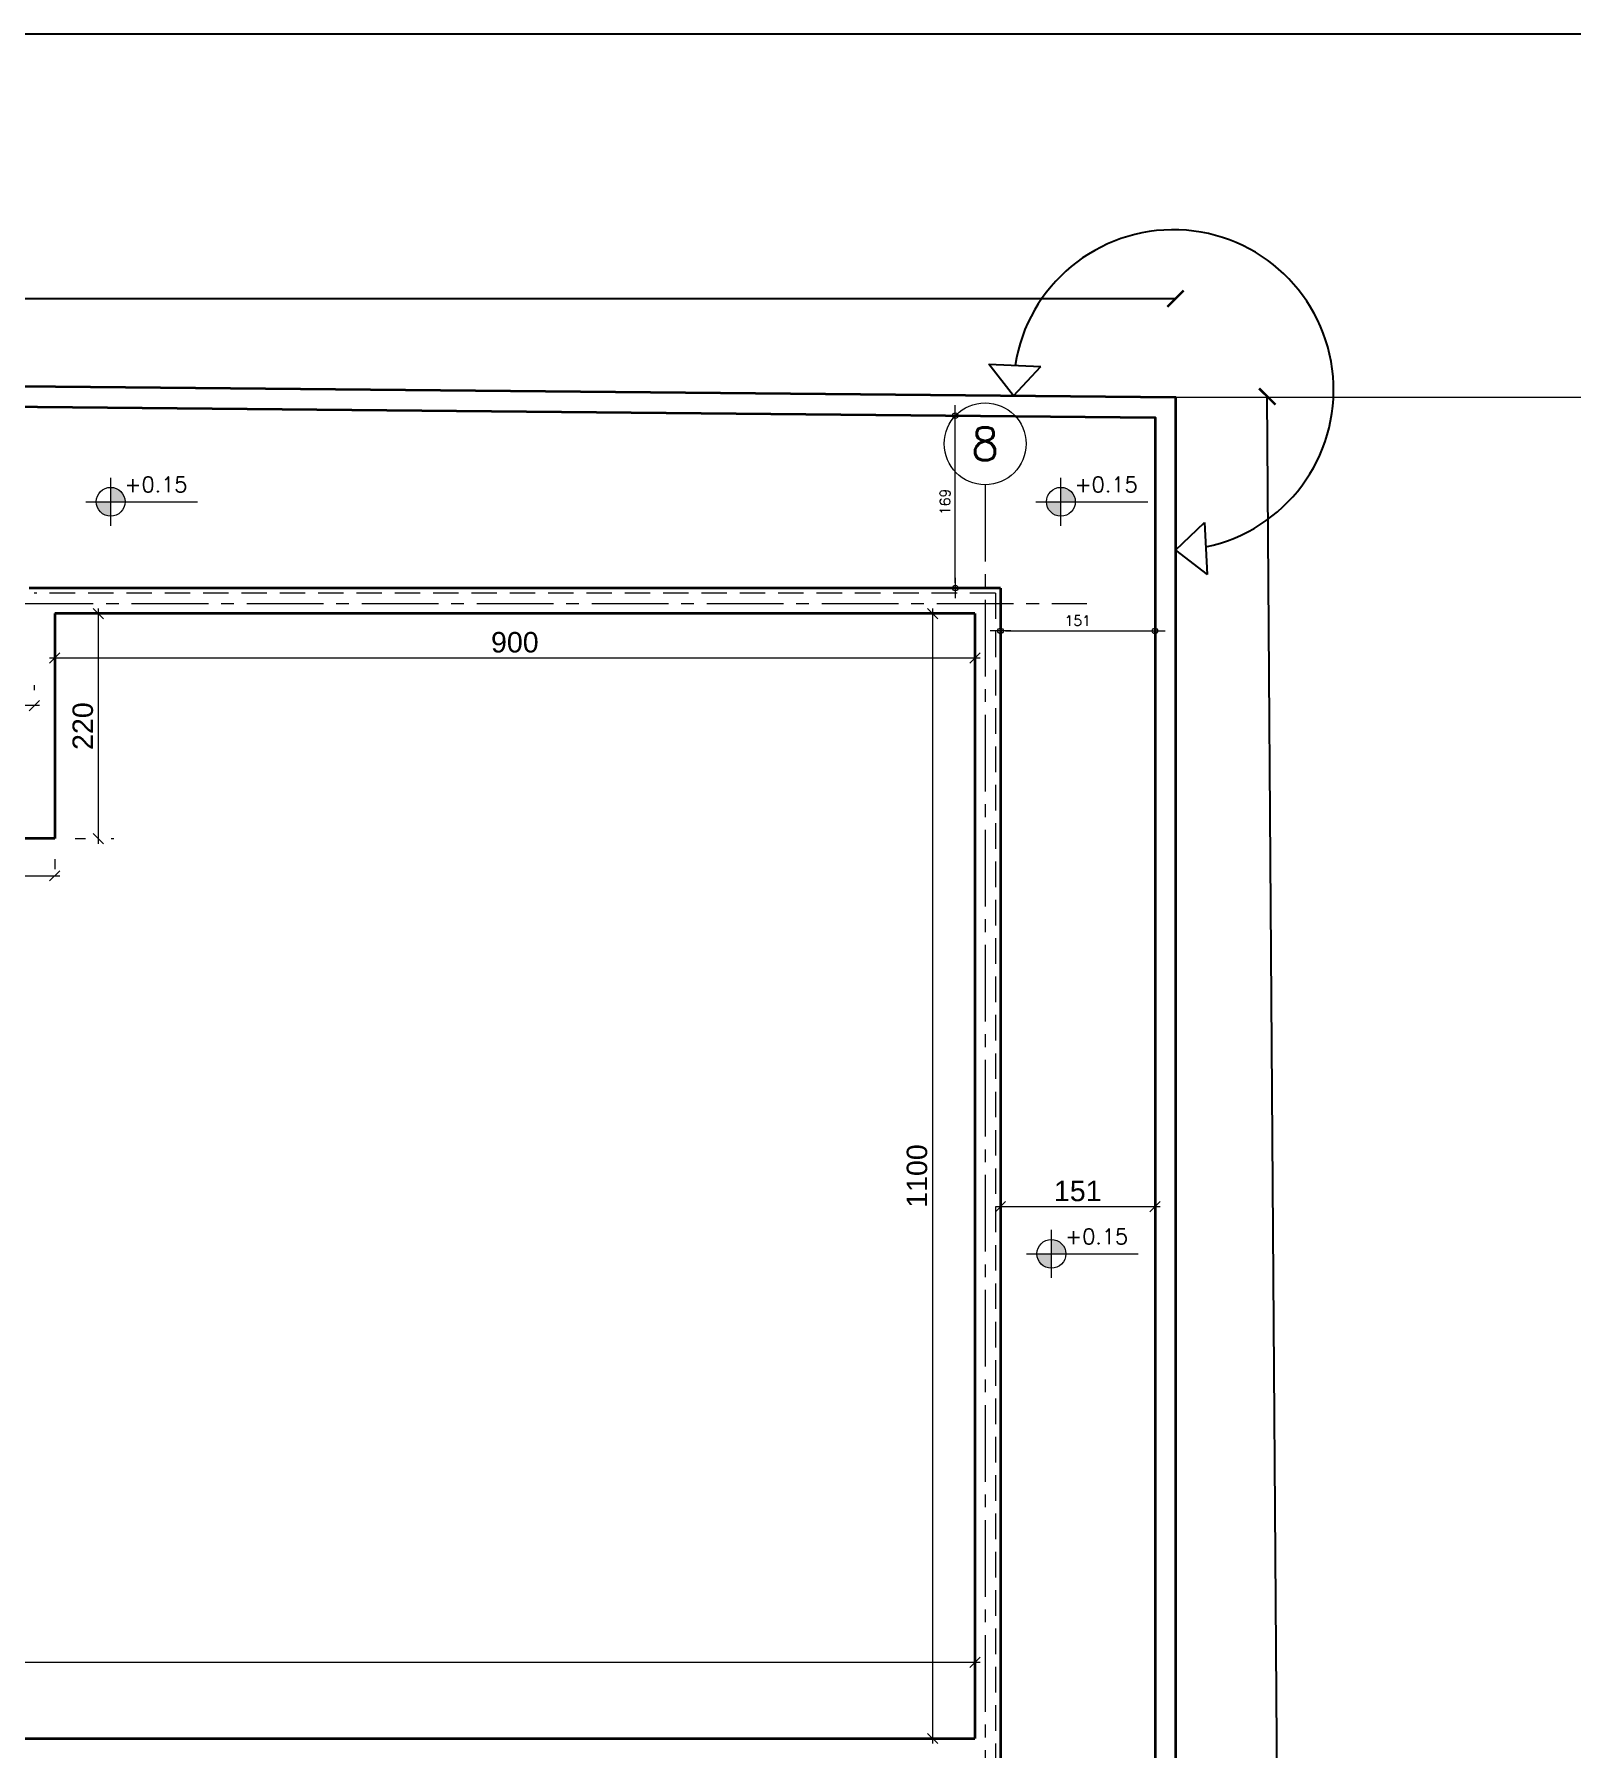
# Model space of a CAD drawing. Header units: millimetres. Extents: x -11627 to -10952, y 10244 to 10588.
# Drawn here: x -11591.94 to -11576.9, y 10480.94 to 10497.71 of the extents above; entities that cross this region are included whole.
import ezdxf
from ezdxf.enums import TextEntityAlignment as Align

# ---------------------------------------------------------------- set-up
doc = ezdxf.new("R2010")
doc.units = ezdxf.units.MM
doc.header["$PDMODE"] = 35
for name, pattern in [('DOT', [0.25, 0, -0.25]), ('GROUND FLOOR XREF - option 3$0$FATHER FR$0$CENTER2', [1.125, 0.75, -0.125, 0.125, -0.125]), ('HIDDEN', [0.375, 0.25, -0.125])]:
    doc.linetypes.add(name, pattern=pattern)
doc.layers.get('0').update_dxf_attribs({"lineweight": 5})
doc.layers.get('DEFPOINTS').update_dxf_attribs({"lineweight": 5})
for name, color, linetype, lineweight in [('A-AXIS LINE', 8, 'GROUND FLOOR XREF - option 3$0$FATHER FR$0$CENTER2', 0), ('A-AXIS TEXT', 54, 'Continuous', 9), ('A-GEN DIMS INTERNAL', 86, 'Continuous', 5), ('A-STAIR HIDDEN', 251, 'HIDDEN', 9), ('BORDER A1', 7, 'Continuous', 100), ('DIM IN', 191, 'Continuous', 5), ('LINE-3', 21, 'Continuous', 25), ('STAIR', 34, 'Continuous', 5), ('SYMBOLS LEVEL', 233, 'Continuous', 5), ('Title Block', 7, 'Continuous', 0), ('WALLS', 4, 'Continuous', 35)]:
    doc.layers.add(name, color=color, linetype=linetype, lineweight=lineweight)
doc.layers.add('A-OUTER DIMENSION', color=52, linetype='Continuous')
doc.styles.add('Arcan Template Sheet A1$0$banda$0$BANDA AD-0705$0$ZFP', font='')
doc.styles.add('Axis-Circle', font='ROMANS.shx', dxfattribs={"height": 0.4})
doc.styles.add('GROUND FLOOR XREF - option 3$0$STYLE1', font='arial.ttf', dxfattribs={"height": 0.2})
doc.styles.add('T20-200', font='ROMANS.SHX', dxfattribs={"height": 0.4})
doc.styles.add('T20-50', font='ROMANS.SHX', dxfattribs={"height": 0.1})
doc.styles.get('Arcan Template Sheet A1$0$banda$0$BANDA AD-0705$0$ZFP').set_extended_font_data('Swis721 BT')
doc.dimstyles.new('D50', dxfattribs={"dimtxt": 0.1, "dimasz": 0.05, "dimexe": 0, "dimexo": 0, "dimgap": 0.05, "dimtad": 1, "dimdec": 0, "dimlfac": 100, "dimzin": 0, "dimdsep": 46, "dimtxsty": 'T20-50', "dimblk": 'DOT1', "dimcen": 0.05, "dimse1": 1, "dimse2": 1, "dimclrd": 256, "dimclre": 256, "dimclrt": 256, "dimadec": 0, "dimazin": 0, "dimtfac": 10, "dimtdec": 0, "dimtix": 1, "dimtmove": 2, "dimatfit": 3, "dimldrblk": 'DOT', "dimfxl": 1, "dimtolj": 1, "dimtzin": 0, "dimlwd": -1, "dimlwe": -1, "dimarcsym": 0})
doc.dimstyles.new('DIM 100', dxfattribs={"dimtxt": 0.2, "dimasz": 0.1, "dimexe": 0.15, "dimexo": 0.2, "dimgap": 0.05, "dimtad": 1, "dimdec": 0, "dimlfac": 100, "dimzin": 1, "dimdsep": 46, "dimtxsty": 'GROUND FLOOR XREF - option 3$0$STYLE1', "dimblk": 'OBLIQUE', "dimcen": 0.02, "dimdle": 0.05, "dimclrd": 256, "dimclre": 6, "dimclrt": 3, "dimadec": 1, "dimazin": 0, "dimtfac": 0.9, "dimtdec": 0, "dimtix": 1, "dimtofl": 0, "dimtmove": 2, "dimatfit": 3, "dimldrblk": 'ARCHTICK', "dimfxl": 1, "dimtolj": 1, "dimtzin": 12, "dimlwd": -1, "dimlwe": -1, "dimarcsym": 0})
doc.dimstyles.new('DIM-LAYOUT', dxfattribs={"dimscale": 0.08, "dimtxt": 5, "dimasz": 2, "dimexe": 100, "dimexo": 100, "dimgap": 0.5, "dimtad": 1, "dimdec": 0, "dimlfac": 100, "dimdsep": 46, "dimtxsty": 'Arcan Template Sheet A1$0$banda$0$BANDA AD-0705$0$ZFP', "dimblk": 'ARCHTICK', "dimcen": 0.2, "dimse1": 1, "dimse2": 1, "dimclrd": 256, "dimclre": 256, "dimclrt": 30, "dimazin": 2, "dimtfac": 1, "dimtdec": 0, "dimtix": 1, "dimtmove": 2, "dimatfit": 3, "dimldrblk": 'ARCHTICK', "dimfxl": 1, "dimtolj": 1, "dimtzin": 0, "dimlwd": -1, "dimarcsym": 0})

# ---------------------------------------------------------------- blocks, each defined once
blk = doc.blocks.new('_ArchTick')
at = {"color": 0, "linetype": 'ByBlock', "const_width": 0.15}
blk.add_lwpolyline([(-0.5, -0.5), (0.5, 0.5)], dxfattribs=at)
blk = doc.blocks.new('*D782')
at = {"layer": 'A-OUTER DIMENSION', "transparency": 16777216}
blk.add_line((-11579.58, 10452.166), (-11579.88, 10494.166), dxfattribs=at)
at = {"layer": 'DEFPOINTS', "color": 0, "transparency": 16777216}
for p in [(-11580.778, 10494.159), (-11579.88, 10494.166), (-11580.478, 10452.159)]:
    blk.add_point(p, dxfattribs=at)
at = {"layer": 'A-OUTER DIMENSION', "transparency": 16777216, "xscale": 0.16, "yscale": 0.16, "zscale": 0.16}
for p, rotation in [((-11579.88, 10494.166), 90.40924860803396), ((-11579.58, 10452.166), 270.409248608034)]:
    blk.add_blockref('_ArchTick', p, dxfattribs=dict(at, rotation=rotation))
at = {"layer": 'A-OUTER DIMENSION', "color": 30, "transparency": 16777216, "insert": (-11579.484, 10473.168), "char_height": 0.4, "attachment_point": 5, "rotation": 270.4092, "style": 'Arcan Template Sheet A1$0$banda$0$BANDA AD-0705$0$ZFP'}
blk.add_mtext('\\A1;4200', dxfattribs=at)
blk = doc.blocks.new('_Oblique')
at = {"color": 0, "linetype": 'ByBlock', "lineweight": -2}
blk.add_line((-0.5, -0.5), (0.5, 0.5), dxfattribs=at)
blk = doc.blocks.new('*D786')
at = {"layer": 'A-GEN DIMS INTERNAL', "color": 6, "linetype": 'DOT', "transparency": 16777216}
for p, q in [((-11594.69, 10491.343), (-11594.69, 10491.293)), ((-11591.94, 10491.343), (-11591.94, 10491.293))]:
    blk.add_line(p, q, dxfattribs=at)
at = {"layer": 'A-GEN DIMS INTERNAL', "transparency": 16777216}
blk.add_line((-11591.89, 10491.143), (-11594.74, 10491.143), dxfattribs=at)
at = {"layer": 'DEFPOINTS', "color": 0, "transparency": 16777216}
for p in [(-11594.69, 10491.143), (-11594.69, 10491.143), (-11591.94, 10491.143)]:
    blk.add_point(p, dxfattribs=at)
at = {"layer": 'A-GEN DIMS INTERNAL', "transparency": 16777216, "xscale": 0.1, "yscale": 0.1, "zscale": 0.1, "rotation": 180}
blk.add_blockref('_Oblique', (-11594.69, 10491.143), dxfattribs=at)
at = {"layer": 'A-GEN DIMS INTERNAL', "transparency": 16777216, "xscale": 0.1, "yscale": 0.1, "zscale": 0.1}
blk.add_blockref('_Oblique', (-11591.94, 10491.143), dxfattribs=at)
at = {"layer": 'A-GEN DIMS INTERNAL', "color": 3, "transparency": 16777216, "insert": (-11593.315, 10491.295), "char_height": 0.2, "attachment_point": 5, "style": 'GROUND FLOOR XREF - option 3$0$STYLE1'}
blk.add_mtext('\\A1;275', dxfattribs=at)
blk = doc.blocks.new('Axis-Circle')
at = {"color": 0}
blk.add_circle((0, 0), 0.4, dxfattribs=at)
at = {"color": 4, "style": 'Axis-Circle'}
blk.add_attdef('NO', text='', height=0.32, dxfattribs=at).set_placement((0, 0), align=Align.MIDDLE_CENTER)
blk = doc.blocks.new('*D819')
at = {"layer": 'A-GEN DIMS INTERNAL', "color": 6, "linetype": 'DOT', "transparency": 16777216}
for p, q in [((-11594.89, 10489.643), (-11594.89, 10489.329)), ((-11591.74, 10489.643), (-11591.74, 10489.329))]:
    blk.add_line(p, q, dxfattribs=at)
at = {"layer": 'A-GEN DIMS INTERNAL', "transparency": 16777216}
blk.add_line((-11594.94, 10489.479), (-11591.69, 10489.479), dxfattribs=at)
at = {"layer": 'DEFPOINTS', "color": 0, "transparency": 16777216}
for p in [(-11594.89, 10489.843), (-11591.74, 10489.843), (-11591.74, 10489.479)]:
    blk.add_point(p, dxfattribs=at)
at = {"layer": 'A-GEN DIMS INTERNAL', "transparency": 16777216, "xscale": 0.1, "yscale": 0.1, "zscale": 0.1, "rotation": 180}
blk.add_blockref('_Oblique', (-11594.89, 10489.479), dxfattribs=at)
at = {"layer": 'A-GEN DIMS INTERNAL', "transparency": 16777216, "xscale": 0.1, "yscale": 0.1, "zscale": 0.1}
blk.add_blockref('_Oblique', (-11591.74, 10489.479), dxfattribs=at)
at = {"layer": 'A-GEN DIMS INTERNAL', "color": 3, "transparency": 16777216, "insert": (-11593.315, 10489.631), "char_height": 0.2, "attachment_point": 5, "style": 'GROUND FLOOR XREF - option 3$0$STYLE1'}
blk.add_mtext('\\A1;315', dxfattribs=at)
blk = doc.blocks.new('*D820')
at = {"layer": 'A-GEN DIMS INTERNAL', "transparency": 16777216}
blk.add_line((-11591.313, 10489.793), (-11591.313, 10492.093), dxfattribs=at)
at = {"layer": 'A-GEN DIMS INTERNAL', "color": 6, "linetype": 'DOT', "transparency": 16777216}
for p, q in [((-11591.54, 10492.043), (-11591.163, 10492.043)), ((-11591.54, 10489.843), (-11591.163, 10489.843))]:
    blk.add_line(p, q, dxfattribs=at)
at = {"layer": 'DEFPOINTS', "color": 0, "transparency": 16777216}
for p in [(-11591.74, 10492.043), (-11591.313, 10492.043), (-11591.74, 10489.843)]:
    blk.add_point(p, dxfattribs=at)
at = {"layer": 'A-GEN DIMS INTERNAL', "transparency": 16777216, "xscale": 0.1, "yscale": 0.1, "zscale": 0.1}
for p, rotation in [((-11591.313, 10492.043), 90), ((-11591.313, 10489.843), 270)]:
    blk.add_blockref('_Oblique', p, dxfattribs=dict(at, rotation=rotation))
at = {"layer": 'A-GEN DIMS INTERNAL', "color": 3, "transparency": 16777216, "insert": (-11591.465, 10490.943), "char_height": 0.2, "attachment_point": 5, "rotation": 90, "style": 'GROUND FLOOR XREF - option 3$0$STYLE1'}
blk.add_mtext('\\A1;220', dxfattribs=at)
blk = doc.blocks.new('*D821')
at = {"layer": 'A-GEN DIMS INTERNAL', "color": 6, "linetype": 'DOT', "transparency": 16777216}
for p, q in [((-11591.74, 10491.843), (-11591.74, 10491.46)), ((-11582.74, 10491.843), (-11582.74, 10491.46))]:
    blk.add_line(p, q, dxfattribs=at)
at = {"layer": 'A-GEN DIMS INTERNAL', "transparency": 16777216}
blk.add_line((-11591.79, 10491.61), (-11582.69, 10491.61), dxfattribs=at)
at = {"layer": 'DEFPOINTS', "color": 0, "transparency": 16777216}
for p in [(-11591.74, 10492.043), (-11582.74, 10492.043), (-11582.74, 10491.61)]:
    blk.add_point(p, dxfattribs=at)
at = {"layer": 'A-GEN DIMS INTERNAL', "transparency": 16777216, "xscale": 0.1, "yscale": 0.1, "zscale": 0.1, "rotation": 180}
blk.add_blockref('_Oblique', (-11591.74, 10491.61), dxfattribs=at)
at = {"layer": 'A-GEN DIMS INTERNAL', "transparency": 16777216, "xscale": 0.1, "yscale": 0.1, "zscale": 0.1}
blk.add_blockref('_Oblique', (-11582.74, 10491.61), dxfattribs=at)
at = {"layer": 'A-GEN DIMS INTERNAL', "color": 3, "transparency": 16777216, "insert": (-11587.24, 10491.762), "char_height": 0.2, "attachment_point": 5, "style": 'GROUND FLOOR XREF - option 3$0$STYLE1'}
blk.add_mtext('\\A1;900', dxfattribs=at)
blk = doc.blocks.new('*D822')
at = {"layer": 'A-GEN DIMS INTERNAL', "transparency": 16777216}
blk.add_line((-11583.154, 10492.093), (-11583.154, 10480.993), dxfattribs=at)
at = {"layer": 'A-GEN DIMS INTERNAL', "color": 6, "linetype": 'DOT', "transparency": 16777216}
for p, q in [((-11582.94, 10492.043), (-11583.304, 10492.043)), ((-11582.94, 10481.043), (-11583.304, 10481.043))]:
    blk.add_line(p, q, dxfattribs=at)
at = {"layer": 'DEFPOINTS', "color": 0, "transparency": 16777216}
for p in [(-11582.74, 10492.043), (-11583.154, 10481.043), (-11582.74, 10481.043)]:
    blk.add_point(p, dxfattribs=at)
at = {"layer": 'A-GEN DIMS INTERNAL', "transparency": 16777216, "xscale": 0.1, "yscale": 0.1, "zscale": 0.1}
for p, rotation in [((-11583.154, 10492.043), 90), ((-11583.154, 10481.043), 270)]:
    blk.add_blockref('_Oblique', p, dxfattribs=dict(at, rotation=rotation))
at = {"layer": 'A-GEN DIMS INTERNAL', "color": 3, "transparency": 16777216, "insert": (-11583.306, 10486.543), "char_height": 0.2, "attachment_point": 5, "rotation": 90, "style": 'GROUND FLOOR XREF - option 3$0$STYLE1'}
blk.add_mtext('\\A1;1100', dxfattribs=at)
blk = doc.blocks.new('*D823')
at = {"layer": 'A-GEN DIMS INTERNAL', "color": 6, "linetype": 'DOT', "transparency": 16777216}
for p, q in [((-11603.84, 10481.243), (-11603.84, 10481.937)), ((-11582.74, 10481.243), (-11582.74, 10481.937))]:
    blk.add_line(p, q, dxfattribs=at)
at = {"layer": 'A-GEN DIMS INTERNAL', "transparency": 16777216}
blk.add_line((-11582.69, 10481.787), (-11603.89, 10481.787), dxfattribs=at)
at = {"layer": 'DEFPOINTS', "color": 0, "transparency": 16777216}
for p in [(-11603.84, 10481.787), (-11603.84, 10481.043), (-11582.74, 10481.043)]:
    blk.add_point(p, dxfattribs=at)
at = {"layer": 'A-GEN DIMS INTERNAL', "transparency": 16777216, "xscale": 0.1, "yscale": 0.1, "zscale": 0.1, "rotation": 180}
blk.add_blockref('_Oblique', (-11603.84, 10481.787), dxfattribs=at)
at = {"layer": 'A-GEN DIMS INTERNAL', "transparency": 16777216, "xscale": 0.1, "yscale": 0.1, "zscale": 0.1}
blk.add_blockref('_Oblique', (-11582.74, 10481.787), dxfattribs=at)
at = {"layer": 'A-GEN DIMS INTERNAL', "color": 3, "transparency": 16777216, "insert": (-11593.29, 10481.94), "char_height": 0.2, "attachment_point": 5, "style": 'GROUND FLOOR XREF - option 3$0$STYLE1'}
blk.add_mtext('\\A1;2110', dxfattribs=at)
blk = doc.blocks.new('*D826')
at = {"layer": 'A-GEN DIMS INTERNAL', "color": 6, "linetype": 'DOT', "transparency": 16777216}
for p, q in [((-11582.49, 10486.404), (-11582.49, 10486.394)), ((-11580.978, 10486.415), (-11580.978, 10486.394))]:
    blk.add_line(p, q, dxfattribs=at)
at = {"layer": 'A-GEN DIMS INTERNAL', "transparency": 16777216}
blk.add_line((-11582.54, 10486.244), (-11580.928, 10486.244), dxfattribs=at)
at = {"layer": 'DEFPOINTS', "color": 0, "transparency": 16777216}
for p in [(-11582.49, 10486.204), (-11580.978, 10486.244), (-11580.978, 10486.215)]:
    blk.add_point(p, dxfattribs=at)
at = {"layer": 'A-GEN DIMS INTERNAL', "transparency": 16777216, "xscale": 0.1, "yscale": 0.1, "zscale": 0.1, "rotation": 180}
blk.add_blockref('_Oblique', (-11582.49, 10486.244), dxfattribs=at)
at = {"layer": 'A-GEN DIMS INTERNAL', "transparency": 16777216, "xscale": 0.1, "yscale": 0.1, "zscale": 0.1}
blk.add_blockref('_Oblique', (-11580.978, 10486.244), dxfattribs=at)
at = {"layer": 'A-GEN DIMS INTERNAL', "color": 3, "transparency": 16777216, "insert": (-11581.734, 10486.396), "char_height": 0.2, "attachment_point": 5, "style": 'GROUND FLOOR XREF - option 3$0$STYLE1'}
blk.add_mtext('\\A1;151', dxfattribs=at)
blk = doc.blocks.new('DDW')
at = {"layer": 'SYMBOLS LEVEL'}
h = blk.add_hatch(color=256, dxfattribs=at)
edge = h.paths.add_edge_path()
edge.add_line((-11621.43, 10035.115), (-11621.43, 10034.975))
edge.add_line((-11621.43, 10034.975), (-11621.289, 10034.975))
edge.add_arc((-11621.43, 10034.975), 0.141, 0, 90)
edge = h.paths.add_edge_path()
edge.add_line((-11621.43, 10034.834), (-11621.43, 10034.975))
edge.add_line((-11621.43, 10034.975), (-11621.571, 10034.975))
edge.add_arc((-11621.43, 10034.975), 0.141, 180, 270)
for p, q in [((-11621.43, 10034.74), (-11621.43, 10035.209)), ((-11621.674, 10034.975), (-11620.58, 10034.975))]:
    blk.add_line(p, q, dxfattribs=at)
blk.add_circle((-11621.43, 10034.975), 0.141, dxfattribs=at)
blk = doc.blocks.new('ADM FRAME-A2')
at = {"layer": 'BORDER A1', "lineweight": 25}
blk.add_lwpolyline([(-58.529, 2.457), (-11.557, 2.457), (-11.557, 40.943), (-58.529, 40.943)], close=True, dxfattribs=at)
blk = doc.blocks.new('HGTDFH')
at = {"true_color": 0x939598}
h = blk.add_hatch(dxfattribs=at)
h.set_pattern_fill('ANSI32', color=252)
h.paths.add_polyline_path([(1964.6487, -695.5035), (1964.4785, -695.5533), (1964.6708, -695.6794)])
h.paths.add_polyline_path([(1964.3118, -694.3899), (1964.2053, -694.5937), (1964.3781, -694.5543)])
for p, q in [((1964.2053, -694.5937), (1964.3118, -694.3899)), ((1964.3781, -694.5543), (1964.3118, -694.3899)), ((1964.3781, -694.5543), (1964.2053, -694.5937)), ((1964.6487, -695.5035), (1964.4785, -695.5533)), ((1964.6708, -695.6794), (1964.4785, -695.5533)), ((1964.6487, -695.5035), (1964.6708, -695.6794))]:
    blk.add_line(p, q)
blk.add_arc((1964.0267, -695.1676), 0.7069, 71.1606, 320.67585)
blk = doc.blocks.new('DOT1')
at = {"color": 0}
for p, q in [((-2, 0), (2, 0)), ((0, -2), (0, 2))]:
    blk.add_line(p, q, dxfattribs=at)
blk.add_circle((0, 0), 0.54, dxfattribs=at)
blk = doc.blocks.new('*D780')
at = {"layer": 'DEFPOINTS', "color": 0, "transparency": 16777216}
for p in [(-11582.932, 10493.98), (-11582.873, 10493.98), (-11582.889, 10492.293)]:
    blk.add_point(p, dxfattribs=at)
at = {"layer": 'DIM IN', "transparency": 16777216}
blk.add_line((-11582.932, 10492.343), (-11582.932, 10493.93), dxfattribs=at)
at = {"layer": 'DIM IN', "transparency": 16777216, "xscale": 0.05, "yscale": 0.05, "zscale": 0.05}
for p, rotation in [((-11582.932, 10493.98), 90), ((-11582.932, 10492.293), 270)]:
    blk.add_blockref('DOT1', p, dxfattribs=dict(at, rotation=rotation))
at = {"layer": 'DIM IN', "transparency": 16777216, "insert": (-11583.032, 10493.136), "char_height": 0.1, "attachment_point": 5, "rotation": 90, "style": 'T20-50'}
blk.add_mtext('\\A1;169', dxfattribs=at)
blk = doc.blocks.new('_Dot')
at = {"color": 0, "lineweight": -2}
blk.add_line((-0.5, 0), (-1, 0), dxfattribs=at)
at = {"color": 0, "const_width": 0.5}
blk.add_lwpolyline([(-0.25, 0, 1), (0.25, 0, 1)], format="xyb", close=True, dxfattribs=at)
blk = doc.blocks.new('*D779')
at = {"layer": 'A-OUTER DIMENSION', "transparency": 16777216}
blk.add_line((-11605.772, 10495.124), (-11580.778, 10495.124), dxfattribs=at)
at = {"layer": 'DEFPOINTS', "color": 0, "transparency": 16777216}
for p in [(-11580.778, 10495.124), (-11605.772, 10494.399), (-11580.778, 10494.159)]:
    blk.add_point(p, dxfattribs=at)
at = {"layer": 'A-OUTER DIMENSION', "transparency": 16777216, "xscale": 0.16, "yscale": 0.16, "zscale": 0.16, "rotation": 180}
blk.add_blockref('_ArchTick', (-11605.772, 10495.124), dxfattribs=at)
at = {"layer": 'A-OUTER DIMENSION', "transparency": 16777216, "xscale": 0.16, "yscale": 0.16, "zscale": 0.16}
blk.add_blockref('_ArchTick', (-11580.778, 10495.124), dxfattribs=at)
at = {"layer": 'A-OUTER DIMENSION', "color": 30, "transparency": 16777216, "insert": (-11593.275, 10495.369), "char_height": 0.4, "attachment_point": 5, "style": 'Arcan Template Sheet A1$0$banda$0$BANDA AD-0705$0$ZFP'}
blk.add_mtext('\\A1;2499', dxfattribs=at)
blk = doc.blocks.new('*D794')
at = {"layer": 'DEFPOINTS', "color": 0, "transparency": 16777216}
for p in [(-11582.49, 10491.967), (-11580.978, 10491.967), (-11580.978, 10491.874)]:
    blk.add_point(p, dxfattribs=at)
at = {"layer": 'DIM IN', "transparency": 16777216}
blk.add_line((-11582.44, 10491.874), (-11581.028, 10491.874), dxfattribs=at)
at = {"layer": 'DIM IN', "transparency": 16777216, "xscale": 0.05, "yscale": 0.05, "zscale": 0.05, "rotation": 180}
blk.add_blockref('DOT1', (-11582.49, 10491.874), dxfattribs=at)
at = {"layer": 'DIM IN', "transparency": 16777216, "xscale": 0.05, "yscale": 0.05, "zscale": 0.05}
blk.add_blockref('DOT1', (-11580.978, 10491.874), dxfattribs=at)
at = {"layer": 'DIM IN', "transparency": 16777216, "insert": (-11581.734, 10491.974), "char_height": 0.1, "attachment_point": 5, "style": 'T20-50'}
blk.add_mtext('\\A1;151', dxfattribs=at)

msp = doc.modelspace()

# ---------------------------------------------------------------- linework, layer by layer
at = {"layer": 'A-AXIS LINE'}
for p, q in [((-11582.64, 10493.304), (-11582.64, 10469.429)), ((-11604.488, 10492.143), (-11581.645, 10492.143))]:
    msp.add_line(p, q, dxfattribs=at)
at = {"layer": 'A-STAIR HIDDEN'}
for q in [(-11591.94, 10492.243), (-11582.54, 10480.843)]:
    msp.add_line((-11582.54, 10492.243), q, dxfattribs=at)
at = {"layer": 'DIM IN'}
msp.add_line((-11580.778, 10494.159), (-11571.601, 10494.159), dxfattribs=at)
at = {"layer": 'WALLS'}
for p, q in [((-11582.49, 10492.293), (-11591.99, 10492.293)), ((-11582.49, 10492.293), (-11582.49, 10480.793)), ((-11582.74, 10492.043), (-11591.74, 10492.043)), ((-11591.74, 10492.043), (-11591.74, 10489.843)), ((-11582.74, 10492.043), (-11582.74, 10481.043)), ((-11591.74, 10489.843), (-11594.89, 10489.843)), ((-11603.84, 10481.043), (-11582.74, 10481.043))]:
    msp.add_line(p, q, dxfattribs=at)
for points in [[(-11602.688, 10452.368), (-11606.573, 10452.405), (-11605.772, 10494.399), (-11580.778, 10494.159), (-11580.778, 10452.16), (-11589.691, 10452.245)], [(-11602.688, 10452.568), (-11606.369, 10452.603), (-11605.576, 10494.197), (-11580.978, 10493.961), (-11580.978, 10458.73)]]:
    msp.add_lwpolyline(points, dxfattribs=at)

# ---------------------------------------------------------------- block references
at = {"layer": 'A-AXIS TEXT'}
ref = msp.add_blockref('Axis-Circle', (-11582.64, 10493.704), dxfattribs=at)
ref.add_attrib('NO', '8', dxfattribs={"layer": '0', "color": 30, "height": 0.32, "style": 'Axis-Circle'}).set_placement((-11582.64, 10493.704), align=Align.MIDDLE_CENTER)
at = {"layer": 'LINE-3', "xscale": 2.216346742671989, "yscale": 2.216346742671989, "zscale": 2.216346742671989, "rotation": 210.5281173909067}
msp.add_blockref('HGTDFH', (-7048.61, 11378.211), dxfattribs=at)
at = {"layer": 'STAIR', "ltscale": 0.3}
for p in [(30.237, 458.162), (39.531, 458.162), (39.438, 450.807)]:
    msp.add_blockref('DDW', p, dxfattribs=at)
at = {"layer": 'Title Block', "xscale": 1.485590213708992, "yscale": 1.485590213708992, "zscale": 1.485590213708992}
msp.add_blockref('ADM FRAME-A2', (-11539.528, 10436.884), dxfattribs=at)

# ---------------------------------------------------------------- texts
at = {"layer": 'SYMBOLS LEVEL', "char_height": 0.15, "width": 0.6675, "attachment_point": 1, "style": 'T20-200'}
for insert in [(-11591.059, 10493.381), (-11581.765, 10493.381), (-11581.858, 10486.027)]:
    msp.add_mtext('+0.15', dxfattribs=dict(at, insert=insert))

# ---------------------------------------------------------------- dimensions: what is measured, and where the dimension line sits
at = {"layer": 'A-GEN DIMS INTERNAL'}
for base, p1, p2, picture, middle in [((-11591.313, 10492.043), (-11591.74, 10489.843), (-11591.74, 10492.043), '*D820', (-11591.465, 10490.943)), ((-11583.154, 10481.043), (-11582.74, 10492.043), (-11582.74, 10481.043), '*D822', (-11583.306, 10486.543))]:
    dim = msp.add_linear_dim(base=base, p1=p1, p2=p2, angle=90, dimstyle='DIM 100', dxfattribs=at)
    dim.commit()
    dim.dimension.update_dxf_attribs({"geometry": picture, "text_midpoint": middle})
for base, p1, p2, picture, middle in [((-11582.74, 10491.61), (-11591.74, 10492.043), (-11582.74, 10492.043), '*D821', (-11587.24, 10491.762)), ((-11594.69, 10491.143), (-11591.94, 10491.143), (-11594.69, 10491.143), '*D786', (-11593.315, 10491.295)), ((-11591.74, 10489.479), (-11594.89, 10489.843), (-11591.74, 10489.843), '*D819', (-11593.315, 10489.631)), ((-11580.978, 10486.244), (-11582.49, 10486.204), (-11580.978, 10486.215), '*D826', (-11581.734, 10486.396)), ((-11603.84, 10481.787), (-11582.74, 10481.043), (-11603.84, 10481.043), '*D823', (-11593.29, 10481.94))]:
    dim = msp.add_linear_dim(base=base, p1=p1, p2=p2, dimstyle='DIM 100', dxfattribs=at)
    dim.commit()
    dim.dimension.update_dxf_attribs({"geometry": picture, "text_midpoint": middle})
at = {"layer": 'A-OUTER DIMENSION'}
dim = msp.add_linear_dim(base=(-11580.778, 10495.124), p1=(-11605.772, 10494.399), p2=(-11580.778, 10494.159), dimstyle='DIM-LAYOUT', dxfattribs=at)
dim.commit()
dim.dimension.update_dxf_attribs({"geometry": '*D779', "text_midpoint": (-11593.275, 10495.369)})
dim = msp.add_aligned_dim(p1=(-11580.478, 10452.159), p2=(-11580.778, 10494.159), distance=-0.899, dimstyle='DIM-LAYOUT', dxfattribs=at)
dim.commit()
dim.dimension.update_dxf_attribs({"geometry": '*D782', "text_midpoint": (-11579.484, 10473.168)})
at = {"layer": 'DIM IN'}
dim = msp.add_linear_dim(base=(-11582.932, 10493.98), p1=(-11582.889, 10492.293), p2=(-11582.873, 10493.98), angle=90, dimstyle='D50', dxfattribs=at)
dim.commit()
dim.dimension.update_dxf_attribs({"geometry": '*D780', "text_midpoint": (-11583.032, 10493.136)})
dim = msp.add_linear_dim(base=(-11580.978, 10491.874), p1=(-11582.49, 10491.967), p2=(-11580.978, 10491.967), dimstyle='D50', dxfattribs=at)
dim.commit()
dim.dimension.update_dxf_attribs({"geometry": '*D794', "text_midpoint": (-11581.734, 10491.974)})

doc.saveas('drawing.dxf')
